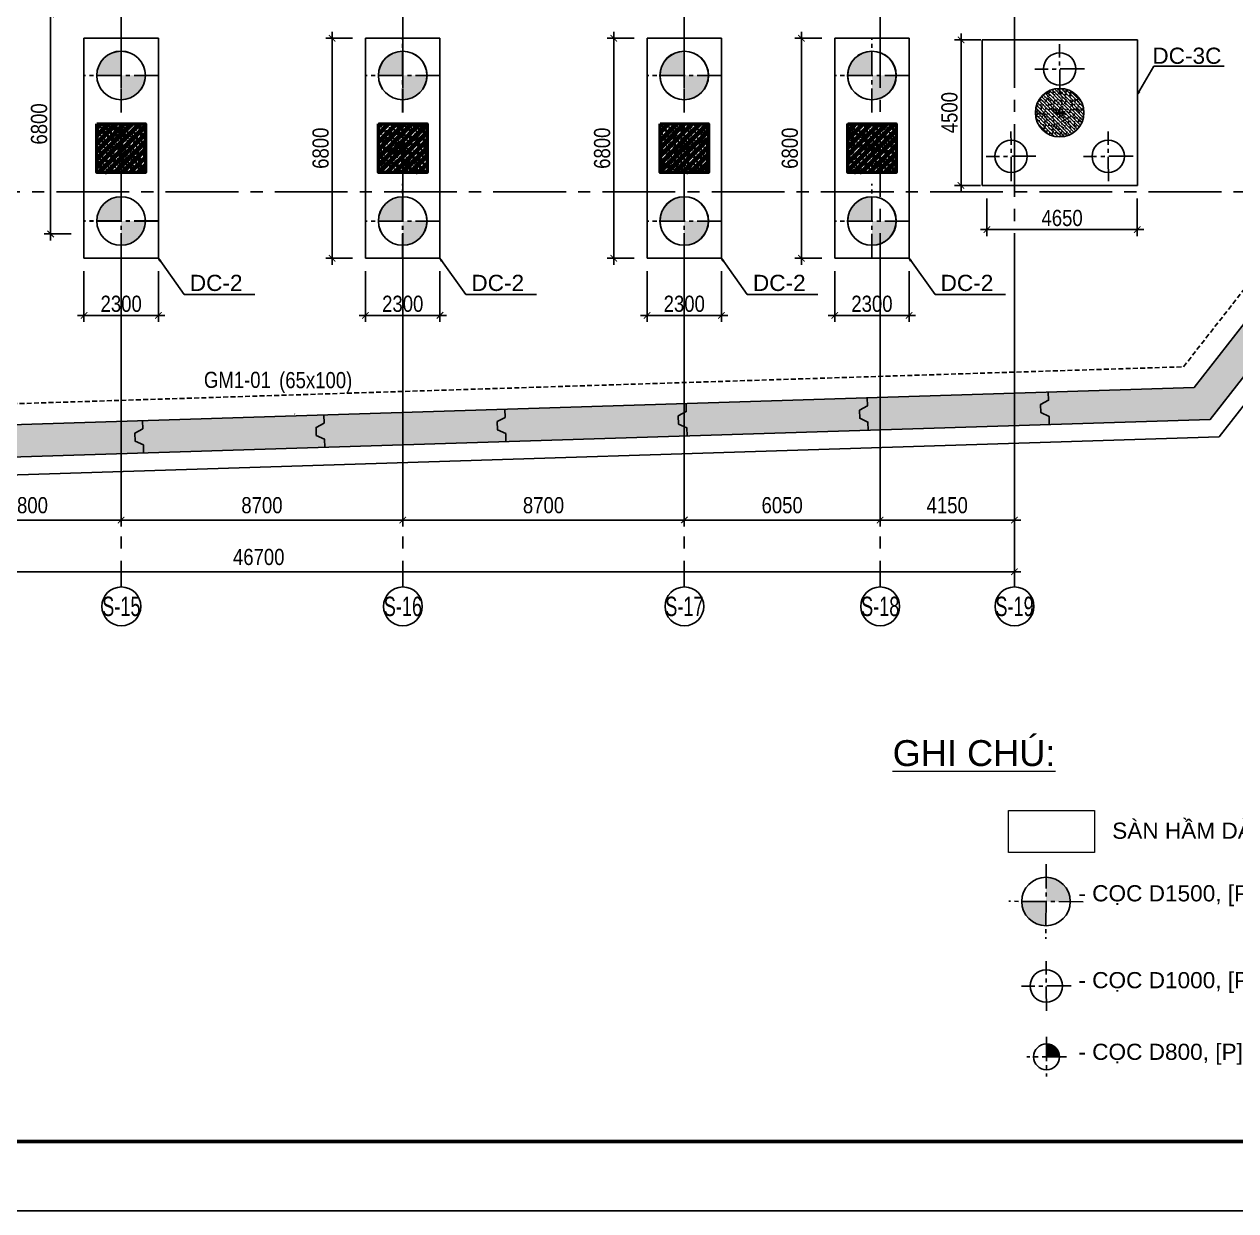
# Model space of a CAD drawing. Header units: millimetres. Extents: x -1534340 to 1713810, y -1348191 to 1114081.
# Drawn here: x 742785 to 780223, y -366824 to -330143 of the extents above; entities that cross this region are included whole.
import ezdxf
from ezdxf.enums import TextEntityAlignment as Align
from ezdxf.xclip import XClip

# ---------------------------------------------------------------- set-up
doc = ezdxf.new("R2010")
doc.units = ezdxf.units.MM
doc.header["$LTSCALE"] = 100
doc.header["$XCLIPFRAME"] = 0
doc.header["$PDMODE"] = 32
doc.header["$PDSIZE"] = 2.5
for name, pattern in [('CENTER2', [1.125, 0.75, -0.125, 0.125, -0.125]), ('DASHED', [4.5, 3, -1.5]), ('HIDDEN', [0.375, 0.25, -0.125]), ('Xref_ST_MBDV Cot vach 30.7.2022$0$DASHDOT', [1, 0.5, -0.25, 0, -0.25])]:
    doc.linetypes.add(name, pattern=pattern)
for name, color, linetype in [('ccu11-Dim', 8, 'Continuous'), ('ccu11-Khuat', 9, 'DASHED'), ('ccu11-Manh', 8, 'Continuous'), ('ccu12-Hatch', 250, 'Continuous'), ('ccu12-Pile', 4, 'Continuous'), ('ccu12-Text', 31, 'Continuous'), ('ccu12-Truc', 13, 'CENTER2'), ('KC-Betong', 6, 'Continuous'), ('KC2-CONCRETE', 7, 'Continuous'), ('KC2-DIM', 251, 'Continuous'), ('KCS_BORDER', 255, 'Continuous'), ('KCS_CENTER_POINT', 7, 'Continuous'), ('KCS_PILE', 8, 'HIDDEN'), ('KT-Dim', 8, 'Continuous'), ('Xref_ST_MBDV Cot vach 30.7.2022$0$Xref_ST_MBDV Cot vach 30.7.2022|Xref_ST_MBDV Cot vach 30.7.2022|Xref_ST_MBDV Cot vach 30.7.2022|Xref_ST_MBDV Cot vach 30.7.2022|A-CORE-OTLN', 2, 'Continuous'), ('Xref_ST_MBDV Cot vach 30.7.2022$0$Xref_ST_MBDV Cot vach 30.7.2022|Xref_ST_MBDV Cot vach 30.7.2022|Xref_ST_MBDV Cot vach 30.7.2022|Xref_ST_MBDV Cot vach 30.7.2022|A-WALL-PATT', 251, 'Continuous'), ('Xref_ST_MBDV Cot vach 30.7.2022$0$Xref_ST_MBDV Cot vach 30.7.2022|Xref_ST_MBDV Cot vach 30.7.2022|Xref_ST_MBDV Cot vach 30.7.2022|Xref_ST_MBDV Cot vach 30.7.2022|ccu12-Thay', 7, 'Continuous'), ('Xref_ST_MBDV Cot vach 30.7.2022$0$Xref_ST_MBDV Cot vach 30.7.2022|Xref_ST_MBDV Cot vach 30.7.2022|Xref_ST_MBDV Cot vach 30.7.2022|Xref_ST_MBDV Cot vach 30.7.2022|Site_plot line', 1, 'Xref_ST_MBDV Cot vach 30.7.2022$0$DASHDOT'), ('Xref_ST_MBDV Cot vach 30.7.2022|Xref_ST_MBDV Cot vach 30.7.2022|Xref_ST_MBDV Cot vach 30.7.2022|Xref_ST_MBDV Cot vach 30.7.2022|A-GRID-SYM', 50, 'Continuous')]:
    doc.layers.add(name, color=color, linetype=linetype)
for name, color, linetype, lineweight in [('ccu12-Tencaukien', 9, 'Continuous', 15), ('KT-Net cot vach', 6, 'Continuous', 50), ('KT-Net thay', 7, 'Continuous', 15)]:
    doc.layers.add(name, color=color, linetype=linetype, lineweight=lineweight)
doc.styles.add('Arial', font='arial.ttf', dxfattribs={"width": 0.7})
doc.styles.add('Arial Narrow', font='ARIALN.TTF')
doc.styles.add('HBA-Text', font='GOTHIC.TTF')
doc.dimstyles.new('ccu11-100x2', dxfattribs={"dimscale": 100, "dimtxt": 2.5, "dimasz": 1, "dimexe": 1, "dimexo": 2, "dimgap": 1, "dimtad": 1, "dimdec": 0, "dimlfac": 0.5, "dimrnd": 5, "dimdsep": 46, "dimtxsty": 'Arial', "dimblk": 'ARCHTICK', "dimcen": -1, "dimdle": 1, "dimclrd": 256, "dimclre": 256, "dimclrt": 31, "dimadec": 0, "dimazin": 2, "dimtfac": 0.1, "dimtdec": 0, "dimtmove": 0, "dimatfit": 1, "dimldrblk": 'ARCHTICK', "dimfxl": 1, "dimtvp": 0.833333, "dimtolj": 1, "dimtzin": 12, "dimarcsym": 0})
doc.dimstyles.new('ccu12-200', dxfattribs={"dimscale": 200, "dimtxt": 2.5, "dimasz": 1, "dimexe": 1, "dimexo": 2, "dimgap": 1, "dimtad": 1, "dimdec": 0, "dimrnd": 5, "dimdsep": 46, "dimtxsty": 'Arial Narrow', "dimblk": 'ARCHTICK', "dimcen": -1, "dimdle": 1, "dimclrd": 256, "dimclre": 256, "dimclrt": 3, "dimadec": 0, "dimazin": 2, "dimtfac": 0.1, "dimtdec": 0, "dimtmove": 0, "dimatfit": 1, "dimldrblk": 'ARCHTICK', "dimfxl": 1, "dimtvp": 0.833333, "dimtolj": 1, "dimtzin": 12, "dimarcsym": 0})
doc.dimstyles.new('CCU_1-300', dxfattribs={"dimscale": 200, "dimtxt": 2.5, "dimasz": 1, "dimexe": 1, "dimexo": 2, "dimgap": 0.5, "dimtad": 1, "dimdec": 0, "dimrnd": 5, "dimdsep": 46, "dimtxsty": 'Arial Narrow', "dimblk": 'ARCHTICK', "dimcen": -1, "dimdle": 1, "dimclrd": 256, "dimclre": 256, "dimclrt": 3, "dimadec": 0, "dimazin": 2, "dimtfac": 0.1, "dimtdec": 0, "dimtix": 1, "dimtmove": 2, "dimatfit": 1, "dimfxl": 1, "dimtvp": 0.833333, "dimtolj": 1, "dimtzin": 12, "dimarcsym": 0})

# ---------------------------------------------------------------- blocks, each defined once
blk = doc.blocks.new('Khung ten_A1', base_point=(-3406704, 253379))
at = {"layer": 'Defpoints', "color": 1}
blk.add_lwpolyline([(84100, 0), (84100, 59471), (0, 59471), (0, 0)], close=True, dxfattribs=at)
at = {"layer": 'KT-Net thay', "const_width": 60}
blk.add_lwpolyline([(2700, 1071), (83100, 1071), (83100, 58471), (2700, 58471)], close=True, dxfattribs=at)
blk = doc.blocks.new('Xref_ST_MBDV Cot vach 30.7.2022$0$Tuong Vay01-flat-1')
at = {"layer": 'Xref_ST_MBDV Cot vach 30.7.2022$0$Xref_ST_MBDV Cot vach 30.7.2022|Xref_ST_MBDV Cot vach 30.7.2022|Xref_ST_MBDV Cot vach 30.7.2022|Xref_ST_MBDV Cot vach 30.7.2022|A-WALL-PATT'}
h = blk.add_hatch(dxfattribs=at)
h.set_pattern_fill('ACET-2D-VATLIEU04', color=256, scale=50, pattern_type=2)
h.set_pattern_definition([(50, (-11139561.84, -1407213.45), (-225.902474, 189.5546825), [37.5, -412.5]), (355, (-11139561.84, -1407213.45), (32.127212, 367.215716), [30, -330]), (100.4514, (-11139531.95, -1407216.06), (-341.231527, -62.944187), [31.870095, -350.571056]), (46.1842, (-11139561.84, -1407113.45), (-319.180497, 306.252097), [56.25, -618.75]), (96.6356, (-11139517.37, -1407120.34), (-516.995922, -60.144022), [47.805144, -525.8565]), (351.1842, (-11139561.84, -1407113.45), (84.740774, 546.39543), [45, -495]), (21, (-11139511.84, -1407138.45), (-105.680822, 275.3079534), [37.5, -412.5]), (326, (-11139511.84, -1407138.45), (206.128805, 305.59852), [30, -330]), (71.4514, (-11139486.97, -1407155.22), (-328.963765, 110.380101), [31.870095, -350.571056]), (37.5, (-11139561.84, -1407213.45), (-78.1345294, 101.8269012), [0, -326, 0, -335, 0, -331.25]), (7.5, (-11139561.84, -1407213.45), (-23.2793464, 176.824191), [0, -191, 0, -318.5, 0, -126.25]), (327.5, (-11139673.34, -1407213.45), (71.9444175, 112.9301145), [0, -125, 0, -390, 0, -517.5000003]), (317.5, (-11139723.34, -1407213.45), (158.0205496, 172.449169), [0, -162.5, 0, -259, 0, -367.5]), (45, (-11139561.84, -1407213.45), (-150.260191, 150.260191), []), (45, (-11139561.84, -1407152.2), (-150.260191, 150.260191), [])])
h.paths.add_polyline_path([(-82665, -118500), (-81837, -121132), (-80903, -123728), (-79863, -126284), (-78720, -128795), (-77475, -131258), (-76131, -133667), (-74689, -136020), (-73153, -138312), (-71525, -140539), (-69807, -142699), (-68002, -144786), (-66114, -146798), (-64145, -148731), (-62100, -150582), (-59980, -152349), (-57790, -154027), (-55533, -155614), (-53213, -157109), (-50835, -158507), (-48401, -159807), (-45916, -161007), (-43385, -162104), (-40811, -163097), (-38198, -163985), (-35551, -164765), (-32875, -165436), (-30174, -165998), (-27451, -166448), (-24702, -166789), (-4397, -168938), (36420, -167648), (41836, -160719), (12445, -24368), (8473, -9249), (-4719, -5521), (-10557, -9947), (-34021, -27848), (-39777, -32009), (-41249, -35294), (-45787, -38574), (-49368, -38942), (-57644, -44924), (-59845, -46601), (-61969, -48362), (-64020, -50208), (-65993, -52137), (-67887, -54144), (-69696, -56226), (-71420, -58381), (-73054, -60604), (-74596, -62892), (-76043, -65242), (-77394, -67648), (-78645, -70107), (-79794, -72615), (-80841, -75168), (-81782, -77762), (-82617, -80392), (-83343, -83054), (-83961, -85743), (-84468, -88455), (-84865, -91186), (-85149, -93930), (-85321, -96684), (-85381, -99530), (-85329, -102201), (-85163, -104955), (-84886, -107701), (-84496, -110432), (-83996, -113146), (-83385, -115836)], flags=16)
h.paths.add_polyline_path([(-83625, -118781), (-82785, -121452), (-81837, -124086), (-80781, -126680), (-79621, -129228), (-78358, -131727), (-76994, -134172), (-75531, -136560), (-73973, -138886), (-72320, -141146), (-70577, -143337), (-68746, -145455), (-66829, -147497), (-64832, -149459), (-62755, -151337), (-60604, -153130), (-58382, -154833), (-56092, -156444), (-53738, -157960), (-51324, -159379), (-48854, -160699), (-46333, -161916), (-43764, -163030), (-41151, -164038), (-38500, -164938), (-35814, -165730), (-33098, -166411), (-30357, -166981), (-27595, -167438), (-24816, -167783), (-4434, -169940), (36920, -168633), (42913, -160966), (13418, -24135), (9295, -8442), (-4926, -4424), (-11163, -9151), (-34617, -27045), (-40580, -31355), (-42052, -34640), (-46156, -37607), (-49737, -37975), (-58240, -44121), (-60467, -45819), (-62623, -47605), (-64704, -49479), (-66707, -51435), (-68628, -53472), (-70465, -55586), (-72214, -57772), (-73872, -60029), (-75437, -62350), (-76905, -64734), (-78276, -67176), (-79545, -69672), (-80712, -72217), (-81774, -74808), (-82729, -77440), (-83576, -80109), (-84314, -82810), (-84940, -85539), (-85455, -88291), (-85857, -91062), (-86146, -93847), (-86321, -96642), (-86382, -99529), (-86328, -102241), (-86160, -105036), (-85879, -107821), (-85484, -110593), (-84976, -113347), (-84356, -116078)])
at = {"layer": 'Xref_ST_MBDV Cot vach 30.7.2022$0$Xref_ST_MBDV Cot vach 30.7.2022|Xref_ST_MBDV Cot vach 30.7.2022|Xref_ST_MBDV Cot vach 30.7.2022|Xref_ST_MBDV Cot vach 30.7.2022|A-CORE-OTLN', "color": 6}
for points in [[(-27595, -167438), (-24816, -167783), (-4434, -169940), (36920, -168633), (42913, -160966), (13418, -24135)], [(-27451, -166448), (-24702, -166789), (-4397, -168938), (36420, -167648), (41836, -160719), (12445, -24368)]]:
    blk.add_lwpolyline(points, dxfattribs=at)
at = {"layer": 'Xref_ST_MBDV Cot vach 30.7.2022$0$Xref_ST_MBDV Cot vach 30.7.2022|Xref_ST_MBDV Cot vach 30.7.2022|Xref_ST_MBDV Cot vach 30.7.2022|Xref_ST_MBDV Cot vach 30.7.2022|ccu12-Thay', "ltscale": 10}
for points in [[(26351, -168967), (26343, -168717), (26089, -168600), (26081, -168350), (26327, -168217), (26319, -167967)], [(31948, -168790), (31940, -168540), (31686, -168423), (31678, -168173), (31924, -168040), (31917, -167791)], [(15156, -169321), (15149, -169071), (14895, -168954), (14887, -168704), (15133, -168571), (15125, -168321)], [(20754, -169144), (20746, -168894), (20492, -168777), (20484, -168527), (20730, -168394), (20722, -168144)], [(3962, -169675), (3954, -169425), (3700, -169308), (3692, -169058), (3938, -168925), (3930, -168675)], [(9559, -169498), (9551, -169248), (9297, -169131), (9289, -168881), (9536, -168748), (9528, -168498)]]:
    blk.add_lwpolyline(points, dxfattribs=at)
at = {"layer": 'Xref_ST_MBDV Cot vach 30.7.2022$0$Xref_ST_MBDV Cot vach 30.7.2022|Xref_ST_MBDV Cot vach 30.7.2022|Xref_ST_MBDV Cot vach 30.7.2022|Xref_ST_MBDV Cot vach 30.7.2022|Site_plot line', "ltscale": 5000}
for p, q in [((37194, -169175), (43505, -161101)), ((-4454, -170491), (37194, -169175))]:
    blk.add_line(p, q, dxfattribs=at)
blk = doc.blocks.new('GRID-SYM-flat-73')
at = {"layer": 'Xref_ST_MBDV Cot vach 30.7.2022|Xref_ST_MBDV Cot vach 30.7.2022|Xref_ST_MBDV Cot vach 30.7.2022|Xref_ST_MBDV Cot vach 30.7.2022|A-GRID-SYM'}
blk.add_circle((0, 0, 0), 900, dxfattribs=at)
at = {"layer": 'Xref_ST_MBDV Cot vach 30.7.2022|Xref_ST_MBDV Cot vach 30.7.2022|Xref_ST_MBDV Cot vach 30.7.2022|Xref_ST_MBDV Cot vach 30.7.2022|A-GRID-SYM', "style": 'HBA-Text'}
blk.add_attdef('GRID', text='', height=900, rotation=359.6303, dxfattribs=at).set_placement((0, 0, 0), align=Align.MIDDLE_CENTER)
blk = doc.blocks.new('_ARCHTICK')
at = {"color": 0, "linetype": 'ByBlock', "const_width": 0.15}
blk.add_lwpolyline([(-0.5, -0.5), (0.5, 0.5)], dxfattribs=at)
blk = doc.blocks.new('*D1147')
at = {"layer": 'Defpoints', "color": 0, "transparency": 16777216}
for p in [(362499, -94047), (409199, -94047), (409199, -103941)]:
    blk.add_point(p, dxfattribs=at)
at = {"layer": 'KT-Dim', "lineweight": -2, "transparency": 16777216}
for p, q in [((362499, -94447), (362499, -104141)), ((409199, -94447), (409199, -104141)), ((362299, -103941), (409399, -103941))]:
    blk.add_line(p, q, dxfattribs=at)
at = {"layer": 'KT-Dim', "lineweight": -2, "transparency": 16777216, "xscale": 200, "yscale": 200, "zscale": 200, "rotation": 180}
blk.add_blockref('_ARCHTICK', (362499, -103941), dxfattribs=at)
at = {"layer": 'KT-Dim', "lineweight": -2, "transparency": 16777216, "xscale": 200, "yscale": 200, "zscale": 200}
blk.add_blockref('_ARCHTICK', (409199, -103941), dxfattribs=at)
at = {"layer": 'KT-Dim', "color": 3, "transparency": 16777216, "insert": (385849, -103485), "char_height": 500, "attachment_point": 5, "style": 'Arial Narrow'}
blk.add_mtext('\\A1;46700', dxfattribs=at)
blk = doc.blocks.new('*D1132')
at = {"layer": 'Defpoints', "color": 0, "transparency": 16777216}
for p in [(375799, -94047), (381599, -94047), (381599, -102341)]:
    blk.add_point(p, dxfattribs=at)
at = {"layer": 'KT-Dim', "lineweight": -2, "transparency": 16777216}
for p, q in [((375799, -94447), (375799, -102541)), ((381599, -94447), (381599, -102541)), ((375599, -102341), (381799, -102341))]:
    blk.add_line(p, q, dxfattribs=at)
at = {"layer": 'KT-Dim', "lineweight": -2, "transparency": 16777216, "xscale": 200, "yscale": 200, "zscale": 200, "rotation": 180}
blk.add_blockref('_ARCHTICK', (375799, -102341), dxfattribs=at)
at = {"layer": 'KT-Dim', "lineweight": -2, "transparency": 16777216, "xscale": 200, "yscale": 200, "zscale": 200}
blk.add_blockref('_ARCHTICK', (381599, -102341), dxfattribs=at)
at = {"layer": 'KT-Dim', "color": 3, "transparency": 16777216, "insert": (378699, -101885), "char_height": 500, "attachment_point": 5, "style": 'Arial Narrow'}
blk.add_mtext('\\A1;5800', dxfattribs=at)
blk = doc.blocks.new('*D1133')
at = {"layer": 'Defpoints', "color": 0, "transparency": 16777216}
for p in [(381599, -94047), (390299, -94047), (390299, -102341)]:
    blk.add_point(p, dxfattribs=at)
at = {"layer": 'KT-Dim', "lineweight": -2, "transparency": 16777216}
for p, q in [((381599, -94447), (381599, -102541)), ((390299, -94447), (390299, -102541)), ((381399, -102341), (390499, -102341))]:
    blk.add_line(p, q, dxfattribs=at)
at = {"layer": 'KT-Dim', "lineweight": -2, "transparency": 16777216, "xscale": 200, "yscale": 200, "zscale": 200, "rotation": 180}
blk.add_blockref('_ARCHTICK', (381599, -102341), dxfattribs=at)
at = {"layer": 'KT-Dim', "lineweight": -2, "transparency": 16777216, "xscale": 200, "yscale": 200, "zscale": 200}
blk.add_blockref('_ARCHTICK', (390299, -102341), dxfattribs=at)
at = {"layer": 'KT-Dim', "color": 3, "transparency": 16777216, "insert": (385949, -101885), "char_height": 500, "attachment_point": 5, "style": 'Arial Narrow'}
blk.add_mtext('\\A1;8700', dxfattribs=at)
blk = doc.blocks.new('*D1134')
at = {"layer": 'Defpoints', "color": 0, "transparency": 16777216}
for p in [(390299, -94047), (398999, -94047), (398999, -102341)]:
    blk.add_point(p, dxfattribs=at)
at = {"layer": 'KT-Dim', "lineweight": -2, "transparency": 16777216}
for p, q in [((390299, -94447), (390299, -102541)), ((398999, -94447), (398999, -102541)), ((390099, -102341), (399199, -102341))]:
    blk.add_line(p, q, dxfattribs=at)
at = {"layer": 'KT-Dim', "lineweight": -2, "transparency": 16777216, "xscale": 200, "yscale": 200, "zscale": 200, "rotation": 180}
blk.add_blockref('_ARCHTICK', (390299, -102341), dxfattribs=at)
at = {"layer": 'KT-Dim', "lineweight": -2, "transparency": 16777216, "xscale": 200, "yscale": 200, "zscale": 200}
blk.add_blockref('_ARCHTICK', (398999, -102341), dxfattribs=at)
at = {"layer": 'KT-Dim', "color": 3, "transparency": 16777216, "insert": (394649, -101885), "char_height": 500, "attachment_point": 5, "style": 'Arial Narrow'}
blk.add_mtext('\\A1;8700', dxfattribs=at)
blk = doc.blocks.new('*D1135')
at = {"layer": 'Defpoints', "color": 0, "transparency": 16777216}
for p in [(398999, -94047), (405049, -94095), (405049, -102341)]:
    blk.add_point(p, dxfattribs=at)
at = {"layer": 'KT-Dim', "lineweight": -2, "transparency": 16777216}
for p, q in [((398999, -94447), (398999, -102541)), ((405049, -94495), (405049, -102541)), ((398799, -102341), (405249, -102341))]:
    blk.add_line(p, q, dxfattribs=at)
at = {"layer": 'KT-Dim', "lineweight": -2, "transparency": 16777216, "xscale": 200, "yscale": 200, "zscale": 200, "rotation": 180}
blk.add_blockref('_ARCHTICK', (398999, -102341), dxfattribs=at)
at = {"layer": 'KT-Dim', "lineweight": -2, "transparency": 16777216, "xscale": 200, "yscale": 200, "zscale": 200}
blk.add_blockref('_ARCHTICK', (405049, -102341), dxfattribs=at)
at = {"layer": 'KT-Dim', "color": 3, "transparency": 16777216, "insert": (402024, -101885), "char_height": 500, "attachment_point": 5, "style": 'Arial Narrow'}
blk.add_mtext('\\A1;6050', dxfattribs=at)
blk = doc.blocks.new('*D1136')
at = {"layer": 'Defpoints', "color": 0, "transparency": 16777216}
for p in [(405049, -94095), (409199, -94095), (409199, -102341)]:
    blk.add_point(p, dxfattribs=at)
at = {"layer": 'KT-Dim', "lineweight": -2, "transparency": 16777216}
for p, q in [((405049, -94495), (405049, -102541)), ((409199, -94495), (409199, -102541)), ((404849, -102341), (409399, -102341))]:
    blk.add_line(p, q, dxfattribs=at)
at = {"layer": 'KT-Dim', "lineweight": -2, "transparency": 16777216, "xscale": 200, "yscale": 200, "zscale": 200, "rotation": 180}
blk.add_blockref('_ARCHTICK', (405049, -102341), dxfattribs=at)
at = {"layer": 'KT-Dim', "lineweight": -2, "transparency": 16777216, "xscale": 200, "yscale": 200, "zscale": 200}
blk.add_blockref('_ARCHTICK', (409199, -102341), dxfattribs=at)
at = {"layer": 'KT-Dim', "color": 3, "transparency": 16777216, "insert": (407124, -101885), "char_height": 500, "attachment_point": 5, "style": 'Arial Narrow'}
blk.add_mtext('\\A1;4150', dxfattribs=at)
blk = doc.blocks.new('D1500.')
at = {"layer": 'ccu12-Hatch', "ltscale": 0.5}
h = blk.add_hatch(color=256, dxfattribs=at)
h.dxf.hatch_style = 1
h.paths.add_polyline_path([(750, 0, 0.414214), (0, 750), (0, 0)])
h.paths.add_polyline_path([(0, 0), (-750, 0, 0.414214), (0, -750)])
at = {"layer": 'ccu12-Pile', "color": 13, "linetype": 'CENTER2', "ltscale": 10}
for p, q in [((0, 1150), (0, -1150)), ((1150, 0), (-1150, 0))]:
    blk.add_line(p, q, dxfattribs=at)
at = {"layer": 'ccu12-Pile', "ltscale": 0.5}
blk.add_circle((0, 0), 750, dxfattribs=at)
blk = doc.blocks.new('D1500')
at = {"layer": 'ccu12-Pile', "rotation": 270}
blk.add_blockref('D1500.', (-4, 0), dxfattribs=at)
blk = doc.blocks.new('DC-2-1500')
at = {"layer": 'KC2-CONCRETE'}
for p, q in [((-1150, 3400), (1150, 3400)), ((-1150, -3400), (-1150, 3400)), ((1150, 3400), (1150, -3400)), ((1150, -3400), (-1150, -3400))]:
    blk.add_line(p, q, dxfattribs=at)
at = {"layer": 'KCS_CENTER_POINT'}
for p, q in [((-150, 0), (150, 0)), ((0, 150), (0, -150))]:
    blk.add_line(p, q, dxfattribs=at)
at = {"layer": 'KCS_PILE'}
for p in [(0, 2250), (0, -2250)]:
    blk.add_blockref('D1500', p, dxfattribs=at)
blk = doc.blocks.new('*U151')
h = blk.add_hatch()
h.set_pattern_fill('VATLIEU04', color=250, scale=40, style=0, pattern_type=2)
h.set_pattern_definition([(50, (550, -550), (286.904, -25.1), [30, -330]), (355, (550, -550), (-55.5, 300.877), [24, -264]), (100.451, (573.9, -552.1), (231.404, 275.776), [25.496, -280.457]), (46.184, (550, -470), (426.9, -66.21), [45, -495]), (96.636, (585.57, -475.5), (373.87, 389.65), [38.24, -420.69]), (351.184, (550, -470), (373.86, 389.65), [36, -396]), (21, (590, -490), (238.763, -161.048), [30, -330]), (326, (590, -490), (97.326, 290.06), [24, -264]), (71.451, (609.9, -503.42), (336.09, 129.01), [25.496, -280.457]), (37.5, (550, -550), (4.864, 133.1575), [0, -260.8, 0, -268, 0, -265]), (7.5, (550, -550), (105.228, 157.765), [0, -152.8, 0, -254.8, 0, -101]), (327.5, (460.8, -550), (213.529, -9.022), [0, -100, 0, -312, 0, -414]), (317.5, (420.8, -550), (233.274, 40.042), [0, -130, 0, -207.2, 0, -294]), (45, (550, -550), (-120.208, 120.208), []), (45, (550, -501), (-120.208, 120.208), [])])
h.paths.add_polyline_path([(-475, 475), (1025, 475), (1025, -1025), (-475, -1025)])
at = {"color": 6, "ltscale": 0.25}
blk.add_lwpolyline([(-475, 475), (1025, 475), (1025, -1025), (-475, -1025)], close=True, dxfattribs=at)
at = {"layer": 'Defpoints', "linetype": 'ByBlock', "ltscale": 30}
for p, q in [((1025, 475), (-475, -1025)), ((-475, 475), (1025, -1025))]:
    blk.add_line(p, q, dxfattribs=at)
blk = doc.blocks.new('MBDV-B1-T1-PN')
at = {"layer": 'ccu12-Hatch', "ltscale": 0.5}
h = blk.add_hatch(dxfattribs=at)
h.set_pattern_fill('BETONG', color=256, scale=50, angle=90, pattern_type=2)
h.set_pattern_definition([(90, (-625896.84, 300674.6), (-259.80762, 2e-14), [6.25, -143.75]), (90, (-625907.66, 300674.6), (-259.80762, 2e-14), [6.25, -143.75]), (210, (-625896.84, 300674.6), (129.90381, -225), [6.25, -143.75]), (210, (-625902.25, 300683.97), (129.90381, -225), [6.25, -143.75]), (90, (-626026.74, 300749.6), (-259.80762, 2e-14), [6.25, -143.75]), (90, (-626037.57, 300749.6), (-259.80762, 2e-14), [6.25, -143.75]), (210, (-626026.74, 300749.6), (129.90381, -225), [6.25, -143.75]), (210, (-626032.15, 300758.97), (129.90381, -225), [6.25, -143.75]), (150, (-625896.84, 300680.85), (-129.90381, -225), [6.25, -143.75]), (150, (-625902.25, 300671.47), (-129.90381, -225), [6.25, -143.75]), (150, (-625766.93, 300755.85), (-129.90381, -225), [6.25, -143.75]), (150, (-625772.35, 300746.47), (-129.90381, -225), [6.25, -143.75]), (135, (-625896.84, 300674.595), (-53.0330086, -53.0330086), []), (140, (-625896.84, 300674.6), (31.37607, 358.63009), [37.5, -412.5]), (85, (-625896.84, 300674.6), (-376.09607, -69.37567), [30, -330]), (190.4514, (-625894.22, 300704.48), (-344.71977, 289.25469), [31.8701, -350.57106]), (136.1842, (-625996.84, 300674.6), (82.7595, 533.62052), [56.25, -618.75]), (186.6356, (-625989.94, 300719.06), (-487.05894, 467.33135), [47.80514, -525.8565]), (81.1842, (-625996.84, 300674.6), (-487.0593, 467.33097), [45, -495]), (111, (-625971.84, 300724.6), (201.30945, 298.45353), [37.5, -412.5]), (56, (-625971.84, 300724.6), (-362.57502, 121.65767), [30, -330]), (161.4514, (-625955.06, 300749.47), (-161.26525, 420.11131), [31.8701, -350.57106]), (127.5, (-625896.84, 300674.6), (-166.446927, 6.079928), [0, -326, 0, -335, 0, -331.25]), (97.5, (-625896.84, 300674.6), (-197.205856, 131.53477), [0, -191, 0, -318.5, 0, -126.25]), (57.5, (-625896.84, 300563.1), (11.277436, 266.911218), [0, -125, 0, -390, 0, -517.5]), (47.5, (-625896.84, 300513.1), (-50.05249, 291.593085), [0, -162.5, 0, -259, 0, -367.5])])
edge = h.paths.add_edge_path()
edge.add_arc((101637, -32127), 750, 0, 360)
at = {"layer": 'KC-Betong', "ltscale": 0.5}
blk.add_circle((101637, -32127, 0), 750, dxfattribs=at)
at = {"layer": 'KT-Net cot vach'}
for p in [(72362, -32952, 0), (81062, -32952, 0), (89762, -32952), (95562, -32952)]:
    blk.add_blockref('*U151', p, dxfattribs=at)
blk = doc.blocks.new('*D752')
at = {"layer": 'Defpoints', "color": 0, "transparency": 16777216}
for p in [(744631, -337376), (746931, -337376), (746931, -339144)]:
    blk.add_point(p, dxfattribs=at)
at = {"layer": 'KC2-DIM', "lineweight": -2, "transparency": 16777216}
for p, q in [((744631, -337776), (744631, -339344)), ((746931, -337776), (746931, -339344)), ((744431, -339144), (747131, -339144))]:
    blk.add_line(p, q, dxfattribs=at)
at = {"layer": 'KC2-DIM', "lineweight": -2, "transparency": 16777216, "xscale": 200, "yscale": 200, "zscale": 200, "rotation": 180}
blk.add_blockref('_ARCHTICK', (744631, -339144), dxfattribs=at)
at = {"layer": 'KC2-DIM', "lineweight": -2, "transparency": 16777216, "xscale": 200, "yscale": 200, "zscale": 200}
blk.add_blockref('_ARCHTICK', (746931, -339144), dxfattribs=at)
at = {"layer": 'KC2-DIM', "color": 3, "transparency": 16777216, "insert": (745781, -338788), "char_height": 500, "attachment_point": 5, "style": 'Arial Narrow'}
blk.add_mtext('\\A1;2300', dxfattribs=at)
blk = doc.blocks.new('*D753')
at = {"layer": 'Defpoints', "color": 0, "transparency": 16777216}
for p in [(744631, -329826), (743600, -336626), (744631, -336626)]:
    blk.add_point(p, dxfattribs=at)
at = {"layer": 'KC2-DIM', "lineweight": -2, "transparency": 16777216}
for p, q in [((744231, -329826), (743400, -329826)), ((743600, -329626), (743600, -336826)), ((744231, -336626), (743400, -336626))]:
    blk.add_line(p, q, dxfattribs=at)
at = {"layer": 'KC2-DIM', "lineweight": -2, "transparency": 16777216, "xscale": 200, "yscale": 200, "zscale": 200}
for p, rotation in [((743600, -329826), 90), ((743600, -336626), 270)]:
    blk.add_blockref('_ARCHTICK', p, dxfattribs=dict(at, rotation=rotation))
at = {"layer": 'KC2-DIM', "color": 3, "transparency": 16777216, "insert": (743245, -333226), "char_height": 500, "attachment_point": 5, "rotation": 90, "style": 'Arial Narrow'}
blk.add_mtext('\\A1;6800', dxfattribs=at)
blk = doc.blocks.new('*D754')
at = {"layer": 'Defpoints', "color": 0, "transparency": 16777216}
for p in [(753331, -330576), (752300, -337376), (753331, -337376)]:
    blk.add_point(p, dxfattribs=at)
at = {"layer": 'KC2-DIM', "lineweight": -2, "transparency": 16777216}
for p, q in [((752931, -330576), (752100, -330576)), ((752300, -330376), (752300, -337576)), ((752931, -337376), (752100, -337376))]:
    blk.add_line(p, q, dxfattribs=at)
at = {"layer": 'KC2-DIM', "lineweight": -2, "transparency": 16777216, "xscale": 200, "yscale": 200, "zscale": 200}
for p, rotation in [((752300, -330576), 90), ((752300, -337376), 270)]:
    blk.add_blockref('_ARCHTICK', p, dxfattribs=dict(at, rotation=rotation))
at = {"layer": 'KC2-DIM', "color": 3, "transparency": 16777216, "insert": (751945, -333976), "char_height": 500, "attachment_point": 5, "rotation": 90, "style": 'Arial Narrow'}
blk.add_mtext('\\A1;6800', dxfattribs=at)
blk = doc.blocks.new('*D755')
at = {"layer": 'Defpoints', "color": 0, "transparency": 16777216}
for p in [(762031, -330576), (761000, -337376), (762031, -337376)]:
    blk.add_point(p, dxfattribs=at)
at = {"layer": 'KC2-DIM', "lineweight": -2, "transparency": 16777216}
for p, q in [((761631, -330576), (760800, -330576)), ((761000, -330376), (761000, -337576)), ((761631, -337376), (760800, -337376))]:
    blk.add_line(p, q, dxfattribs=at)
at = {"layer": 'KC2-DIM', "lineweight": -2, "transparency": 16777216, "xscale": 200, "yscale": 200, "zscale": 200}
for p, rotation in [((761000, -330576), 90), ((761000, -337376), 270)]:
    blk.add_blockref('_ARCHTICK', p, dxfattribs=dict(at, rotation=rotation))
at = {"layer": 'KC2-DIM', "color": 3, "transparency": 16777216, "insert": (760645, -333976), "char_height": 500, "attachment_point": 5, "rotation": 90, "style": 'Arial Narrow'}
blk.add_mtext('\\A1;6800', dxfattribs=at)
blk = doc.blocks.new('*D756')
at = {"layer": 'Defpoints', "color": 0, "transparency": 16777216}
for p in [(767831, -330576), (766800, -337376), (767831, -337376)]:
    blk.add_point(p, dxfattribs=at)
at = {"layer": 'KC2-DIM', "lineweight": -2, "transparency": 16777216}
for p, q in [((767431, -330576), (766600, -330576)), ((766800, -330376), (766800, -337576)), ((767431, -337376), (766600, -337376))]:
    blk.add_line(p, q, dxfattribs=at)
at = {"layer": 'KC2-DIM', "lineweight": -2, "transparency": 16777216, "xscale": 200, "yscale": 200, "zscale": 200}
for p, rotation in [((766800, -330576), 90), ((766800, -337376), 270)]:
    blk.add_blockref('_ARCHTICK', p, dxfattribs=dict(at, rotation=rotation))
at = {"layer": 'KC2-DIM', "color": 3, "transparency": 16777216, "insert": (766445, -333976), "char_height": 500, "attachment_point": 5, "rotation": 90, "style": 'Arial Narrow'}
blk.add_mtext('\\A1;6800', dxfattribs=at)
blk = doc.blocks.new('*D757')
at = {"layer": 'Defpoints', "color": 0, "transparency": 16777216}
for p in [(753331, -337376), (755631, -337376), (755631, -339144)]:
    blk.add_point(p, dxfattribs=at)
at = {"layer": 'KC2-DIM', "lineweight": -2, "transparency": 16777216}
for p, q in [((753331, -337776), (753331, -339344)), ((755631, -337776), (755631, -339344)), ((753131, -339144), (755831, -339144))]:
    blk.add_line(p, q, dxfattribs=at)
at = {"layer": 'KC2-DIM', "lineweight": -2, "transparency": 16777216, "xscale": 200, "yscale": 200, "zscale": 200, "rotation": 180}
blk.add_blockref('_ARCHTICK', (753331, -339144), dxfattribs=at)
at = {"layer": 'KC2-DIM', "lineweight": -2, "transparency": 16777216, "xscale": 200, "yscale": 200, "zscale": 200}
blk.add_blockref('_ARCHTICK', (755631, -339144), dxfattribs=at)
at = {"layer": 'KC2-DIM', "color": 3, "transparency": 16777216, "insert": (754481, -338788), "char_height": 500, "attachment_point": 5, "style": 'Arial Narrow'}
blk.add_mtext('\\A1;2300', dxfattribs=at)
blk = doc.blocks.new('*D758')
at = {"layer": 'Defpoints', "color": 0, "transparency": 16777216}
for p in [(762031, -337376), (764331, -337376), (764331, -339144)]:
    blk.add_point(p, dxfattribs=at)
at = {"layer": 'KC2-DIM', "lineweight": -2, "transparency": 16777216}
for p, q in [((762031, -337776), (762031, -339344)), ((764331, -337776), (764331, -339344)), ((761831, -339144), (764531, -339144))]:
    blk.add_line(p, q, dxfattribs=at)
at = {"layer": 'KC2-DIM', "lineweight": -2, "transparency": 16777216, "xscale": 200, "yscale": 200, "zscale": 200, "rotation": 180}
blk.add_blockref('_ARCHTICK', (762031, -339144), dxfattribs=at)
at = {"layer": 'KC2-DIM', "lineweight": -2, "transparency": 16777216, "xscale": 200, "yscale": 200, "zscale": 200}
blk.add_blockref('_ARCHTICK', (764331, -339144), dxfattribs=at)
at = {"layer": 'KC2-DIM', "color": 3, "transparency": 16777216, "insert": (763181, -338788), "char_height": 500, "attachment_point": 5, "style": 'Arial Narrow'}
blk.add_mtext('\\A1;2300', dxfattribs=at)
blk = doc.blocks.new('*D759')
at = {"layer": 'Defpoints', "color": 0, "transparency": 16777216}
for p in [(767831, -337376), (770131, -337376), (770131, -339144)]:
    blk.add_point(p, dxfattribs=at)
at = {"layer": 'KC2-DIM', "lineweight": -2, "transparency": 16777216}
for p, q in [((767831, -337776), (767831, -339344)), ((770131, -337776), (770131, -339344)), ((767631, -339144), (770331, -339144))]:
    blk.add_line(p, q, dxfattribs=at)
at = {"layer": 'KC2-DIM', "lineweight": -2, "transparency": 16777216, "xscale": 200, "yscale": 200, "zscale": 200, "rotation": 180}
blk.add_blockref('_ARCHTICK', (767831, -339144), dxfattribs=at)
at = {"layer": 'KC2-DIM', "lineweight": -2, "transparency": 16777216, "xscale": 200, "yscale": 200, "zscale": 200}
blk.add_blockref('_ARCHTICK', (770131, -339144), dxfattribs=at)
at = {"layer": 'KC2-DIM', "color": 3, "transparency": 16777216, "insert": (768981, -338788), "char_height": 500, "attachment_point": 5, "style": 'Arial Narrow'}
blk.add_mtext('\\A1;2300', dxfattribs=at)
blk = doc.blocks.new('D1000.')
at = {"layer": 'ccu12-Pile', "color": 13, "linetype": 'CENTER2', "ltscale": 10}
for p, q in [((0, 767), (0, -767)), ((767, 0), (-767, 0))]:
    blk.add_line(p, q, dxfattribs=at)
at = {"layer": 'ccu12-Pile', "ltscale": 0.5}
blk.add_circle((0, 0), 500, dxfattribs=at)
blk = doc.blocks.new('D1000')
at = {"layer": 'ccu12-Pile', "extrusion": (1.6566e-08, 2.33795e-08, 1), "rotation": 270.3251979946007}
blk.add_blockref('D1000.', (0, 0), dxfattribs=at)
blk = doc.blocks.new('DC-3-D1000')
at = {"layer": 'KCS_BORDER'}
for p, q in [((-2400, -2250), (-2400, 2250)), ((-2400, 2250), (2400, 2250)), ((2400, 2250), (2400, -2250)), ((2400, -2250), (-2400, -2250))]:
    blk.add_line(p, q, dxfattribs=at)
at = {"layer": 'KCS_CENTER_POINT'}
for p, q in [((-150, 0), (150, 0)), ((0, -150), (0, 150))]:
    blk.add_line(p, q, dxfattribs=at)
at = {"layer": 'KCS_PILE'}
for p in [(0, 1350), (-1500, -1350), (1500, -1350)]:
    blk.add_blockref('D1000', p, dxfattribs=at)
blk = doc.blocks.new('*D851')
at = {"layer": 'Defpoints', "color": 0, "transparency": 16777216}
for p in [(772531, -335126), (777181, -335126), (777181, -336490)]:
    blk.add_point(p, dxfattribs=at)
at = {"layer": 'KC2-DIM', "lineweight": -2, "transparency": 16777216}
for p, q in [((772531, -335526), (772531, -336690)), ((777181, -335526), (777181, -336690)), ((772331, -336490), (777381, -336490))]:
    blk.add_line(p, q, dxfattribs=at)
at = {"layer": 'KC2-DIM', "lineweight": -2, "transparency": 16777216, "xscale": 200, "yscale": 200, "zscale": 200, "rotation": 180}
blk.add_blockref('_ARCHTICK', (772531, -336490), dxfattribs=at)
at = {"layer": 'KC2-DIM', "lineweight": -2, "transparency": 16777216, "xscale": 200, "yscale": 200, "zscale": 200}
blk.add_blockref('_ARCHTICK', (777181, -336490), dxfattribs=at)
at = {"layer": 'KC2-DIM', "color": 3, "transparency": 16777216, "insert": (774856, -336135), "char_height": 500, "attachment_point": 5, "style": 'Arial Narrow'}
blk.add_mtext('\\A1;4650', dxfattribs=at)
blk = doc.blocks.new('*D852')
at = {"layer": 'Defpoints', "color": 0, "transparency": 16777216}
for p in [(771733, -330626), (772750, -330626), (772733, -335126)]:
    blk.add_point(p, dxfattribs=at)
at = {"layer": 'KC2-DIM', "lineweight": -2, "transparency": 16777216}
for p, q in [((771733, -335326), (771733, -330426)), ((772350, -330626), (771533, -330626)), ((772333, -335126), (771533, -335126))]:
    blk.add_line(p, q, dxfattribs=at)
at = {"layer": 'KC2-DIM', "lineweight": -2, "transparency": 16777216, "xscale": 200, "yscale": 200, "zscale": 200}
for p, rotation in [((771733, -330626), 90), ((771733, -335126), 270)]:
    blk.add_blockref('_ARCHTICK', p, dxfattribs=dict(at, rotation=rotation))
at = {"layer": 'KC2-DIM', "color": 3, "transparency": 16777216, "insert": (771378, -332876), "char_height": 500, "attachment_point": 5, "rotation": 90, "style": 'Arial Narrow'}
blk.add_mtext('\\A1;4500', dxfattribs=at)
blk = doc.blocks.new('MBDV-COC-PN')
at = {"layer": 'KCS_PILE'}
for name, p in [('D1500', (72637, -30976, 0)), ('D1500', (81341, -30977)), ('D1500', (90041, -30977)), ('D1500', (95841, -30977)), ('D1000', (101637, -30777)), ('D1000', (100137, -33477)), ('D1000', (103137, -33477)), ('D1500', (72637, -35476, 0)), ('D1500', (81341, -35477)), ('D1500', (90041, -35477)), ('D1500', (95841, -35477))]:
    blk.add_blockref(name, p, dxfattribs=at)
blk = doc.blocks.new('D800.')
at = {"layer": 'ccu12-Pile', "ltscale": 0.5}
h = blk.add_hatch(color=250, dxfattribs=at)
h.dxf.hatch_style = 1
h.paths.add_polyline_path([(0, 0), (400, 0, 0.414214), (0, 400)])
at = {"layer": 'ccu12-Pile', "color": 13, "linetype": 'CENTER2', "ltscale": 10}
for p, q in [((0, 613), (0, -613)), ((613, 0), (-613, 0))]:
    blk.add_line(p, q, dxfattribs=at)
at = {"layer": 'ccu12-Pile', "ltscale": 0.5}
blk.add_circle((0, 0), 400, dxfattribs=at)
blk = doc.blocks.new('*U704')
at = {"layer": 'ccu12-Tencaukien', "color": 8, "ltscale": 10000}
blk.add_line((361, -155), (354, -155), dxfattribs=at)
at = {"layer": 'ccu12-Text', "color": 2, "style": 'Arial Narrow', "width": 0.8}
blk.add_attdef('SH', text='', height=300, dxfattribs=at).set_placement((276, 6), align=Align.BOTTOM_RIGHT)
at = {"layer": 'ccu12-Text', "color": 31, "style": 'Arial Narrow', "width": 0.8}
for tag, p in [('(', (508, -75)), ('KT', (633, -75)), (')', (963, -75))]:
    blk.add_attdef(tag, text='', height=250, dxfattribs=at).set_placement(p, align=Align.BOTTOM_LEFT)
blk = doc.blocks.new('Grid-ST-flat-3')
at = {"layer": 'ccu12-Truc', "ltscale": 30}
for p, q in [((381599.4, -66474.8), (381599.4, -104409.6)), ((390299.4, -66474.8), (390299.4, -104409.6)), ((398999.4, -66474.8), (398999.4, -104409.6)), ((405049.4, -66474.8), (405049.4, -104409.6)), ((409199.4, -66474.8), (409199.4, -104409.6)), ((366096.2, -92196.3), (425824, -92196.3))]:
    blk.add_line(p, q, dxfattribs=at)
at = {"layer": 'KT-Dim'}
ref = blk.add_blockref('GRID-SYM-flat-73', (381604.2, -105009.6), dxfattribs=dict(at, xscale=0.6666666666666665, yscale=0.6666666666666665, zscale=0.6666666666666665, rotation=0.325197994598278))
ref.add_attrib('GRID', 'S-15', dxfattribs={"layer": 'Xref_ST_MBDV Cot vach 30.7.2022|Xref_ST_MBDV Cot vach 30.7.2022|Xref_ST_MBDV Cot vach 30.7.2022|Xref_ST_MBDV Cot vach 30.7.2022|A-GRID-SYM', "height": 600, "style": 'HBA-Text', "width": 0.7}).set_placement((381604.2, -105009.6, 0), align=Align.MIDDLE_CENTER)
ref = blk.add_blockref('GRID-SYM-flat-73', (390304.2, -105009.6), dxfattribs=dict(at, xscale=0.6666666666666665, yscale=0.6666666666666665, zscale=0.6666666666666665, rotation=0.325197994598278))
ref.add_attrib('GRID', 'S-16', dxfattribs={"layer": 'Xref_ST_MBDV Cot vach 30.7.2022|Xref_ST_MBDV Cot vach 30.7.2022|Xref_ST_MBDV Cot vach 30.7.2022|Xref_ST_MBDV Cot vach 30.7.2022|A-GRID-SYM', "height": 600, "style": 'HBA-Text', "width": 0.7}).set_placement((390304.2, -105009.6, 0), align=Align.MIDDLE_CENTER)
ref = blk.add_blockref('GRID-SYM-flat-73', (399004.2, -105009.6), dxfattribs=dict(at, xscale=0.6666666666666665, yscale=0.6666666666666665, zscale=0.6666666666666665, rotation=0.325197994598278))
ref.add_attrib('GRID', 'S-17', dxfattribs={"layer": 'Xref_ST_MBDV Cot vach 30.7.2022|Xref_ST_MBDV Cot vach 30.7.2022|Xref_ST_MBDV Cot vach 30.7.2022|Xref_ST_MBDV Cot vach 30.7.2022|A-GRID-SYM', "height": 600, "style": 'HBA-Text', "width": 0.7}).set_placement((399004.2, -105009.6, 0), align=Align.MIDDLE_CENTER)
ref = blk.add_blockref('GRID-SYM-flat-73', (405054.2, -105009.6), dxfattribs=dict(at, xscale=0.6666666666666665, yscale=0.6666666666666665, zscale=0.6666666666666665, rotation=0.325197994598278))
ref.add_attrib('GRID', 'S-18', dxfattribs={"layer": 'Xref_ST_MBDV Cot vach 30.7.2022|Xref_ST_MBDV Cot vach 30.7.2022|Xref_ST_MBDV Cot vach 30.7.2022|Xref_ST_MBDV Cot vach 30.7.2022|A-GRID-SYM', "height": 600, "style": 'HBA-Text', "width": 0.7}).set_placement((405054.2, -105009.6, 0), align=Align.MIDDLE_CENTER)
ref = blk.add_blockref('GRID-SYM-flat-73', (409204.2, -105009.6), dxfattribs=dict(at, xscale=0.6666666666666665, yscale=0.6666666666666665, zscale=0.6666666666666665, rotation=0.325197994598278))
ref.add_attrib('GRID', 'S-19', dxfattribs={"layer": 'Xref_ST_MBDV Cot vach 30.7.2022|Xref_ST_MBDV Cot vach 30.7.2022|Xref_ST_MBDV Cot vach 30.7.2022|Xref_ST_MBDV Cot vach 30.7.2022|A-GRID-SYM', "height": 600, "style": 'HBA-Text', "width": 0.7}).set_placement((409204.2, -105009.6, 0), align=Align.MIDDLE_CENTER)
for base, p1, p2, picture, middle in [((409199.4, -103940.5), (362499.4, -94047.1), (409199.4, -94047.1), '*D1147', (385849.4, -103485.2)), ((381599.4, -102340.5), (375799.4, -94047.1), (381599.4, -94047.1), '*D1132', (378699.4, -101885.2)), ((390299.4, -102340.5), (381599.4, -94047.1), (390299.4, -94047.1), '*D1133', (385949.4, -101885.2)), ((398999.4, -102340.5), (390299.4, -94047.1), (398999.4, -94047.1), '*D1134', (394649.4, -101885.2)), ((405049.4, -102340.5), (398999.4, -94047.1), (405049.4, -94094.7), '*D1135', (402024.4, -101885.2)), ((409199.4, -102340.5), (405049.4, -94094.7), (409199.4, -94094.7), '*D1136', (407124.4, -101885.2))]:
    dim = blk.add_linear_dim(base=base, p1=p1, p2=p2, dimstyle='ccu12-200', dxfattribs=at)
    dim.commit()
    dim.dimension.update_dxf_attribs({"geometry": picture, "text_midpoint": middle})

msp = doc.modelspace()

# ---------------------------------------------------------------- linework, layer by layer
at = {"layer": 'ccu11-Khuat', "ltscale": 0.5}
msp.add_lwpolyline([(715155.3, -339529.9), (717885.9, -339868.4), (738140.9, -342012), (778608.9, -340733), (783650.6, -334282.9), (765458.3, -249885.7)], dxfattribs=at)
at = {"layer": 'ccu12-Tencaukien', "color": 0, "ltscale": 20}
msp.add_lwpolyline([(773195.5, -354454.5), (775855.5, -354454.5), (775855.5, -355744.5), (773195.5, -355744.5)], close=True, dxfattribs=at)

# ---------------------------------------------------------------- block references
ref = msp.add_blockref('Xref_ST_MBDV Cot vach 30.7.2022$0$Tuong Vay01-flat-1', (742513.6, -173724.8))
XClip(ref).set_block_clipping_path([(-91541.6736345236, -190955.6682973447), (52438.3255017358, -76158.0499385341)])
msp.add_blockref('Grid-ST-flat-3', (364182, -243129.8))
at = {"layer": 'ccu11-Dim', "xscale": 2.000000000621877, "yscale": 2.000000000621877, "zscale": 2.000000000621877}
msp.add_blockref('Khung ten_A1', (-6167836.4, 139934.6), dxfattribs=at)
at = {"layer": 'ccu11-Manh'}
msp.add_blockref('MBDV-B1-T1-PN', (673144.6, -300749.5), dxfattribs=at)
at = {"layer": 'ccu12-Pile'}
msp.add_blockref('D800.', (774375.8, -362064.9), dxfattribs=at)
at = {"layer": 'ccu12-Tencaukien', "extrusion": (4.38813e-07, -9.79924e-07, 1)}
ref = msp.add_blockref('*U704', (750635.7, -341701.9, -0.3), dxfattribs=dict(at, xscale=1.815893337873055, yscale=1.815893337873055, zscale=1.815893337873055, rotation=339.536933714468))
ref.add_attrib('KT', '(65x100)', dxfattribs={"color": 31, "extrusion": (4.38813e-07, -9.79924e-07, 1), "height": 500, "style": 'Arial Narrow'}).set_placement((750661.5, -341545.5, 0.7), align=Align.BOTTOM_LEFT)
ref.add_attrib('SH', 'GM1-01', dxfattribs={"color": 2, "extrusion": (4.38813e-07, -9.79924e-07, 1), "height": 500, "style": 'Arial Narrow'}).set_placement((750406.6, -341536.6, 0.7), align=Align.BOTTOM_RIGHT)
at = {"layer": 'KC2-DIM'}
for name, p in [('MBDV-COC-PN', (673144.6, -300749.5)), ('DC-2-1500', (745781.4, -333976.1)), ('DC-2-1500', (754481.4, -333976.1)), ('DC-2-1500', (763181.4, -333976.1)), ('DC-2-1500', (768981.4, -333976.1)), ('DC-3-D1000', (774781.4, -332876.1))]:
    msp.add_blockref(name, p, dxfattribs=at)
at = {"layer": 'KCS_PILE', "rotation": 89.67480200540172}
msp.add_blockref('D1500', (774359.2, -357259.3), dxfattribs=at)
at = {"layer": 'KCS_PILE'}
msp.add_blockref('D1000', (774366.9, -359874.9, 0), dxfattribs=at)

# ---------------------------------------------------------------- texts
at = {"layer": 'ccu12-Tencaukien', "color": 31, "style": 'Arial'}
for s, p in [('DC-3C', (777645.7, -331366.5)), ('DC-2', (747901.8, -338389)), ('DC-2', (756601.8, -338389)), ('DC-2', (765301.8, -338389)), ('DC-2', (771101.8, -338389)), ('SÀN HẦM DÀY 600mm', (776404, -355324.5)), ('- CỌC D1500, [P] = 2500T', (775359.2, -357259.3)), ('- CỌC D1000, [P] = 1100T', (775359.2, -359944.7)), ('- CỌC D800, [P] = 680T', (775359.2, -362159.7))]:
    msp.add_text(s, height=500, dxfattribs=at).set_placement(p)
msp.add_text('%%uGHI CHÚ:', height=800, dxfattribs=at).set_placement((772135.1, -353075), align=Align.CENTER)

# ---------------------------------------------------------------- dimensions: what is measured, and where the dimension line sits
at = {"layer": 'KC2-DIM'}
for base, p1, p2, picture, middle in [((743600.3, -336626.1), (744631.4, -329826.1), (744631.4, -336626.1), '*D753', (743245, -333226.1)), ((752300.3, -337376.1), (753331.4, -330576.1), (753331.4, -337376.1), '*D754', (751945, -333976.1)), ((761000.3, -337376.1), (762031.4, -330576.1), (762031.4, -337376.1), '*D755', (760645, -333976.1)), ((766800.3, -337376.1), (767831.4, -330576.1), (767831.4, -337376.1), '*D756', (766445, -333976.1)), ((771733.2, -330626.1), (772732.6, -335126.1), (772750.1, -330626.1), '*D852', (771377.9, -332876.1))]:
    dim = msp.add_linear_dim(base=base, p1=p1, p2=p2, angle=90, dimstyle='CCU_1-300', dxfattribs=at)
    dim.commit()
    dim.dimension.update_dxf_attribs({"geometry": picture, "text_midpoint": middle})
for base, p1, p2, picture, middle in [((777181.4, -336490.4), (772531.4, -335126.1), (777181.4, -335126.1), '*D851', (774856.4, -336135.1)), ((746931.4, -339143.5), (744631.4, -337376.1), (746931.4, -337376.1), '*D752', (745781.4, -338788.2)), ((755631.4, -339143.5), (753331.4, -337376.1), (755631.4, -337376.1), '*D757', (754481.4, -338788.2)), ((764331.4, -339143.5), (762031.4, -337376.1), (764331.4, -337376.1), '*D758', (763181.4, -338788.2)), ((770131.4, -339143.5), (767831.4, -337376.1), (770131.4, -337376.1), '*D759', (768981.4, -338788.2))]:
    dim = msp.add_linear_dim(base=base, p1=p1, p2=p2, dimstyle='CCU_1-300', dxfattribs=at)
    dim.commit()
    dim.dimension.update_dxf_attribs({"geometry": picture, "text_midpoint": middle})

# ---------------------------------------------------------------- leaders
for points in [[(777181.4, -332309.9), (777687.4, -331437.7), (779868.6, -331437.7)], [(746931.4, -337376.1), (747729.3, -338498.2), (749910.5, -338498.2)], [(755631.4, -337376.1), (756429.3, -338498.2), (758610.5, -338498.2)], [(764331.4, -337376.1), (765129.3, -338498.2), (767310.5, -338498.2)], [(770131.4, -337376.1), (770929.3, -338498.2), (773110.5, -338498.2)]]:
    msp.add_leader(points, dimstyle='ccu11-100x2', override={"dimgap": 1, "dimtad": 0, "dimldrblk": 'Open'}, dxfattribs=at)

doc.saveas('drawing.dxf')
